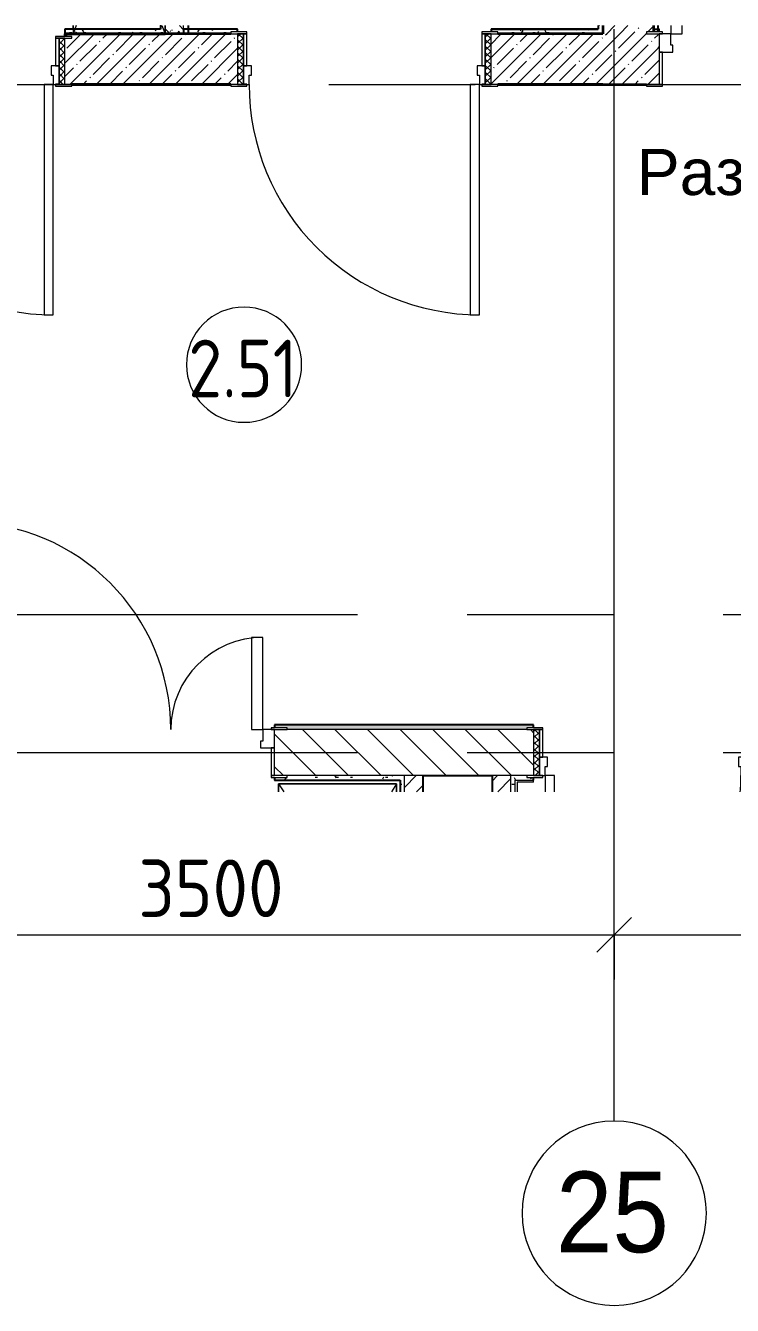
# Model space of a CAD drawing. Header units: millimetres. Extents: x 81971 to 140149, y -1987 to 13800.
# Drawn here: x 90305 to 93373, y 8101 to 13655 of the extents above; entities that cross this region are included whole.
import ezdxf

# ---------------------------------------------------------------- set-up
doc = ezdxf.new("R2010")
doc.units = ezdxf.units.MM
doc.linetypes.add('Осевая', pattern=[3175, 635, -476.25, 1587.5, -476.25])
for name, color, linetype, lineweight in [('A-ANNO-DIMS', 7, 'Continuous', 9), ('A-ANNO-DIMS-100', 7, 'Continuous', 9), ('A-AREA-IDEN', 7, 'Continuous', 9), ('A-DOOR', 7, 'Continuous', 9), ('A-DOOR-1', 7, 'Continuous', 13), ('A-DOOR-FRAM', 7, 'Continuous', 13), ('A-DOOR-FRAM-1', 7, 'Continuous', 9), ('A-WALL', 7, 'Continuous', 9), ('G-ANNO-SYMB', 7, 'Continuous', 9), ('I-WALL', 7, 'Continuous', 9), ('Оси', 7, 'Continuous', 9), ('Оси-1', 7, 'Continuous', 20), ('Оси-2', 7, 'Осевая', 9)]:
    doc.layers.add(name, color=color, linetype=linetype, lineweight=lineweight)
for name, color, linetype, lineweight, true_color in [('A-WALL-1', 7, 'Continuous', 25, 0x3c3c3c), ('A-WALL-2', 7, 'Continuous', 35, 0x3c3c3c), ('A-WALL-FNSH-2', 7, 'Continuous', 13, 0x3c3c3c), ('I-FURN-1', 7, 'Continuous', 9, 0xf0f0f0)]:
    doc.layers.add(name, color=color, linetype=linetype, lineweight=lineweight, true_color=true_color)
doc.styles.add('Arial', font='arial.ttf', dxfattribs={"width": 0.9, "height": 350})
doc.styles.add('Arial_1', font='arial.ttf', dxfattribs={"height": 200})
doc.styles.add('GOST Common', font='GOST_Common.ttf', dxfattribs={"width": 0.9, "height": 250})
doc.styles.add('ISOCPEUR', font='isocpeur.ttf', dxfattribs={"width": 0.9, "height": 250})
doc.dimstyles.new('ISO-2_5_0_9К_БОЛЬШОЙ', dxfattribs={"dimscale": 304.8, "dimtxt": 248.995294, "dimasz": 0.492126, "dimexe": 0.393701, "dimexo": 0.984252, "dimgap": 0, "dimtad": 1, "dimdec": 0, "dimrnd": 10, "dimzin": 0, "dimdsep": 46, "dimtxsty": 'ISOCPEUR', "dimblk1": 'OBLIQUE', "dimblk2": 'OBLIQUE', "dimsah": 1, "dimcen": 0.09, "dimdle": 0.393701, "dimazin": 0, "dimtfac": 1, "dimtdec": 4, "dimtix": 1, "dimtmove": 0, "dimatfit": 3, "dimfxl": 1, "dimtvp": 1, "dimtolj": 1, "dimtzin": 0, "dimarcsym": 2})
pattern_1 = [(45, (0, 0), (-35.35534, 35.35534), [])]
pattern_2 = [(45, (0, 0), (-57.024626, 57.024626), []), (45, (57.025, 0), (-57.024626, 57.024626), [100.806, -20.161, 3.353, -16.808])]
pattern_3 = [(0, (0, 0), (121.92, 30.48), [10.058, -81.382, 10.058, -81.382, -487.68]), (0, (0, 0), (121.92, 30.48), [-182.88, 10.058, -172.822, 10.058, -81.382, -213.36]), (0, (0, 0), (121.92, 30.48), [-457.2, 10.058, -50.902, 10.058, -142.342]), (120, (45.72, 15.24), (-87.356454, 90.345817), [10.058, -81.382, 10.058, -81.382, -487.68]), (120, (45.72, 15.24), (-87.356454, 90.345817), [-182.88, 10.058, -172.822, 10.058, -81.382, -213.36]), (120, (45.72, 15.24), (-87.356454, 90.345817), [-457.2, 10.058, -50.902, 10.058, -142.342]), (240, (60.96, 76.2), (-34.563546, -120.825817), [10.058, -81.382, 10.058, -81.382, -487.68]), (240, (60.96, 76.2), (-34.563546, -120.825817), [-182.88, 10.058, -172.822, 10.058, -81.382, -213.36]), (240, (60.96, 76.2), (-34.563546, -120.825817), [-457.2, 10.058, -50.902, 10.058, -142.342])]

# ---------------------------------------------------------------- blocks, each defined once
blk = doc.blocks.new('110_Дверь_СКБ_2Ст - Д-1_л_Лестничная клетка EIS60 2-32142534-План разверток пом_ 2_51_ Этаж 2')
at = {"layer": 'A-DOOR'}
for centre, radius, start, end in [((-637.5, 110), 400, 360, 5.0373), ((662.5, 110), 900, 177.768, 180)]:
    blk.add_arc(centre, radius, start, end, dxfattribs=at)
at = {"layer": 'A-DOOR-1'}
for p, q in [((-637.5, 144.9), (-637.5, 110)), ((-587.5, 110), (-587.5, 144.9)), ((612.5, 144.9), (612.5, 110)), ((662.5, 110), (662.5, 144.9)), ((-637.5, 110), (-587.5, 110)), ((612.5, 110), (662.5, 110))]:
    blk.add_line(p, q, dxfattribs=at)
at = {"layer": 'A-DOOR-FRAM'}
for p, q in [((-672.5, 118), (-742.5, 118)), ((-742.5, 118), (-742.5, 110)), ((-672.5, 110), (-672.5, 118)), ((767.5, 118), (697.5, 118)), ((697.5, 118), (697.5, 110)), ((767.5, 110), (767.5, 118)), ((-742.5, 110), (-672.5, 110)), ((-637.5, 110), (-687.5, 110)), ((-687.5, 110), (-687.5, 30)), ((-637.5, 60), (-637.5, 110)), ((-627.5, 60), (-637.5, 60)), ((-627.5, 30), (-627.5, 60)), ((662.5, 60), (652.5, 60)), ((652.5, 60), (652.5, 30)), ((662.5, 110), (662.5, 60)), ((712.5, 110), (662.5, 110)), ((697.5, 110), (767.5, 110)), ((712.5, 30), (712.5, 110)), ((-687.5, 30), (-627.5, 30)), ((-672.5, 30), (-687.5, 30)), ((-687.5, 30), (-687.5, -110)), ((-672.5, -110), (-672.5, 30)), ((652.5, 30), (712.5, 30)), ((712.5, 30), (697.5, 30)), ((697.5, 30), (697.5, -110)), ((712.5, -110), (712.5, 30)), ((-672.5, -110), (-742.5, -110)), ((-742.5, -110), (-742.5, -118)), ((-687.5, -110), (-672.5, -110)), ((-672.5, -118), (-672.5, -110)), ((697.5, -110), (712.5, -110)), ((767.5, -110), (697.5, -110)), ((697.5, -110), (697.5, -118)), ((767.5, -118), (767.5, -110)), ((-742.5, -118), (-672.5, -118)), ((697.5, -118), (767.5, -118))]:
    blk.add_line(p, q, dxfattribs=at)
blk = doc.blocks.new('110_Дверь_СКБ_2Ст - Д-2а_п_ Из коридора на лестницу-32215207-План разверток пом_ 2_51_ Этаж 2')
at = {"layer": 'A-DOOR'}
for centre, radius, start, end in [((-637.5, 100), 900, 0, 90), ((662.5, 100), 400, 90, 180)]:
    blk.add_arc(centre, radius, start, end, dxfattribs=at)
at = {"layer": 'A-DOOR-1'}
for p, q in [((-637.5, 1000), (-637.5, 100)), ((-587.5, 1000), (-637.5, 1000)), ((-587.5, 100), (-587.5, 1000)), ((662.5, 500), (612.5, 500)), ((612.5, 500), (612.5, 100)), ((662.5, 100), (662.5, 500)), ((-637.5, 100), (-587.5, 100)), ((612.5, 100), (662.5, 100))]:
    blk.add_line(p, q, dxfattribs=at)
at = {"layer": 'A-DOOR-FRAM'}
for p, q in [((-672.5, 108), (-742.5, 108)), ((-742.5, 108), (-742.5, 100)), ((-742.5, 100), (-672.5, 100)), ((-637.5, 100), (-687.5, 100)), ((-687.5, 100), (-687.5, 20)), ((-672.5, 100), (-672.5, 108)), ((-637.5, 50), (-637.5, 100)), ((662.5, 100), (662.5, 50)), ((712.5, 100), (662.5, 100)), ((767.5, 108), (697.5, 108)), ((697.5, 108), (697.5, 100)), ((697.5, 100), (767.5, 100)), ((712.5, 20), (712.5, 100)), ((767.5, 100), (767.5, 108)), ((-687.5, 20), (-627.5, 20)), ((-672.5, 20), (-687.5, 20)), ((-687.5, 20), (-687.5, -100)), ((-672.5, -100), (-672.5, 20)), ((-627.5, 50), (-637.5, 50)), ((-627.5, 20), (-627.5, 50)), ((662.5, 50), (652.5, 50)), ((652.5, 50), (652.5, 20)), ((652.5, 20), (712.5, 20)), ((712.5, 20), (697.5, 20)), ((697.5, 20), (697.5, -100)), ((712.5, -100), (712.5, 20)), ((-672.5, -100), (-742.5, -100)), ((-742.5, -100), (-742.5, -108)), ((-742.5, -108), (-672.5, -108)), ((-687.5, -100), (-672.5, -100)), ((-672.5, -108), (-672.5, -100)), ((697.5, -100), (712.5, -100)), ((767.5, -100), (697.5, -100)), ((697.5, -100), (697.5, -108)), ((697.5, -108), (767.5, -108)), ((767.5, -108), (767.5, -100))]:
    blk.add_line(p, q, dxfattribs=at)
blk = doc.blocks.new('110_Дверь_СКБ_1Ст_Внутренняя1 - Д-8 950x2100h_охрана-V1-План разверток пом_ 2_51_ Этаж 2')
at = {"layer": 'A-DOOR'}
h = blk.add_hatch(dxfattribs=at)
h.set_pattern_fill('FP_4', color=256, style=0, pattern_type=2)
h.set_pattern_definition([(135, (1826.41, 164.685), (-14.14214, -14.14214), []), (225, (1826.41, 164.685), (14.14214, -14.14214), [])])
h.paths.add_polyline_path([(487.5, 100), (462.5, 100), (462.5, -100), (487.5, -100)])
at = {"layer": 'A-DOOR-FRAM-1'}
h = blk.add_hatch(dxfattribs=at)
h.set_pattern_fill('FP_5', color=256, style=0, pattern_type=2)
h.set_pattern_definition([(45, (-296.384, 164.685), (-14.1421, 14.1421), []), (135, (-296.384, 164.685), (-14.1421, -14.1421), [])])
h.paths.add_polyline_path([(-437.5, 100), (-462.5, 100), (-462.5, -100), (-437.5, -100)])
at = {"layer": 'A-DOOR'}
blk.add_arc((437.5, 100), 850, 175.2694, 180, dxfattribs=at)
at = {"layer": 'A-DOOR-1'}
for p, q in [((397.5, 169.9), (397.5, 100)), ((437.5, 100), (437.5, 169.9)), ((397.5, 100), (437.5, 100))]:
    blk.add_line(p, q, dxfattribs=at)
at = {"layer": 'A-DOOR-FRAM'}
for p, q in [((-422.5, 108), (-492.5, 108)), ((-492.5, 108), (-492.5, 100)), ((-492.5, 100), (-422.5, 100)), ((-437.5, 100), (-462.5, 100)), ((-462.5, 100), (-462.5, -100)), ((-412.5, 100), (-437.5, 100)), ((-437.5, 100), (-437.5, 20)), ((-437.5, -100), (-437.5, 100)), ((-422.5, 100), (-437.5, 100)), ((-437.5, 100), (-437.5, 99)), ((-437.5, 99), (-422.5, 99)), ((-422.5, 100), (-422.5, 108)), ((-422.5, 99), (-422.5, 100)), ((-412.5, 60), (-412.5, 100)), ((-402.5, 60), (-412.5, 60)), ((-402.5, 20), (-402.5, 60)), ((437.5, 60), (427.5, 60)), ((427.5, 60), (427.5, 20)), ((437.5, 100), (437.5, 60)), ((462.5, 100), (437.5, 100)), ((517.5, 108), (447.5, 108)), ((447.5, 108), (447.5, 100)), ((462.5, 100), (447.5, 100)), ((447.5, 100), (447.5, 99)), ((447.5, 100), (517.5, 100)), ((447.5, 99), (462.5, 99)), ((462.5, 20), (462.5, 100)), ((487.5, 100), (462.5, 100)), ((462.5, 100), (462.5, -100)), ((462.5, 99), (462.5, 100)), ((487.5, -100), (487.5, 100)), ((517.5, 100), (517.5, 108)), ((-437.5, 20), (-402.5, 20)), ((-422.5, 20), (-437.5, 20)), ((-437.5, 20), (-437.5, -100)), ((-422.5, -100), (-422.5, 20)), ((427.5, 20), (462.5, 20)), ((462.5, 20), (447.5, 20)), ((447.5, 20), (447.5, -100)), ((462.5, -100), (462.5, 20)), ((-422.5, -100), (-492.5, -100)), ((-492.5, -100), (-492.5, -108)), ((-492.5, -108), (-422.5, -108)), ((-462.5, -100), (-437.5, -100)), ((-437.5, -100), (-422.5, -100)), ((-422.5, -108), (-422.5, -100)), ((447.5, -100), (462.5, -100)), ((517.5, -100), (447.5, -100)), ((447.5, -100), (447.5, -108)), ((447.5, -108), (517.5, -108)), ((462.5, -100), (487.5, -100)), ((517.5, -108), (517.5, -100))]:
    blk.add_line(p, q, dxfattribs=at)
blk = doc.blocks.new('110_Дверь_СКБ_1Ст_Внутренняя1 - Д-3 _п_ 1100x2100h_много всего-32102842-План разверток пом_ 2_51_ Этаж 2')
at = {"layer": 'A-DOOR'}
h = blk.add_hatch(dxfattribs=at)
h.set_pattern_fill('FP_8', color=256, style=0, pattern_type=2)
h.set_pattern_definition([(135, (1751.41, 174.685), (-14.14214, -14.14214), []), (225, (1751.41, 174.685), (14.14214, -14.14214), [])])
h.paths.add_polyline_path([(562.5, 110), (537.5, 110), (537.5, -110), (562.5, -110)])
at = {"layer": 'A-DOOR-FRAM-1'}
h = blk.add_hatch(dxfattribs=at)
h.set_pattern_fill('FP_9', color=256, style=0, pattern_type=2)
h.set_pattern_definition([(45, (-371.384, 174.685), (-14.1421, 14.1421), []), (135, (-371.384, 174.685), (-14.1421, -14.1421), [])])
h.paths.add_polyline_path([(-512.5, 110), (-537.5, 110), (-537.5, -110), (-512.5, -110)])
at = {"layer": 'A-DOOR'}
blk.add_arc((-487.5, 110), 1000, 360, 90, dxfattribs=at)
at = {"layer": 'A-DOOR-1'}
for p, q in [((-487.5, 1110), (-487.5, 110)), ((-447.5, 1110), (-487.5, 1110)), ((-447.5, 110), (-447.5, 1110)), ((-487.5, 110), (-447.5, 110))]:
    blk.add_line(p, q, dxfattribs=at)
at = {"layer": 'A-DOOR-FRAM'}
for p, q in [((-497.5, 118), (-567.5, 118)), ((-567.5, 118), (-567.5, 110)), ((-497.5, 110), (-497.5, 118)), ((592.5, 118), (522.5, 118)), ((522.5, 118), (522.5, 110)), ((592.5, 110), (592.5, 118)), ((-567.5, 110), (-497.5, 110)), ((-512.5, 110), (-537.5, 110)), ((-537.5, 110), (-537.5, -110)), ((-487.5, 110), (-512.5, 110)), ((-512.5, 110), (-512.5, 30)), ((-512.5, -110), (-512.5, 110)), ((-497.5, 110), (-512.5, 110)), ((-512.5, 110), (-512.5, 109)), ((-512.5, 109), (-497.5, 109)), ((-497.5, 109), (-497.5, 110)), ((-487.5, 70), (-487.5, 110)), ((-477.5, 70), (-487.5, 70)), ((-477.5, 30), (-477.5, 70)), ((512.5, 70), (502.5, 70)), ((502.5, 70), (502.5, 30)), ((512.5, 110), (512.5, 70)), ((537.5, 110), (512.5, 110)), ((537.5, 110), (522.5, 110)), ((522.5, 110), (522.5, 109)), ((522.5, 110), (592.5, 110)), ((522.5, 109), (537.5, 109)), ((537.5, 30), (537.5, 110)), ((562.5, 110), (537.5, 110)), ((537.5, 110), (537.5, -110)), ((537.5, 109), (537.5, 110)), ((562.5, -110), (562.5, 110)), ((-512.5, 30), (-477.5, 30)), ((-497.5, 30), (-512.5, 30)), ((-512.5, 30), (-512.5, -110)), ((-497.5, -110), (-497.5, 30)), ((502.5, 30), (537.5, 30)), ((537.5, 30), (522.5, 30)), ((522.5, 30), (522.5, -110)), ((537.5, -110), (537.5, 30)), ((-497.5, -110), (-567.5, -110)), ((-567.5, -110), (-567.5, -118)), ((-537.5, -110), (-512.5, -110)), ((-512.5, -110), (-497.5, -110)), ((-497.5, -118), (-497.5, -110)), ((522.5, -110), (537.5, -110)), ((592.5, -110), (522.5, -110)), ((522.5, -110), (522.5, -118)), ((537.5, -110), (562.5, -110)), ((592.5, -118), (592.5, -110)), ((-567.5, -118), (-497.5, -118)), ((522.5, -118), (592.5, -118))]:
    blk.add_line(p, q, dxfattribs=at)
blk = doc.blocks.new('110_Дверь_СКБ_1Ст_Внутренняя1 - Д-3 _п_ 1100x2100h_много всего-32102838-План разверток пом_ 2_51_ Этаж 2')
at = {"layer": 'A-DOOR'}
h = blk.add_hatch(dxfattribs=at)
h.set_pattern_fill('FP_10', color=256, style=0, pattern_type=2)
h.set_pattern_definition([(135, (1751.41, 164.685), (-14.14214, -14.14214), []), (225, (1751.41, 164.685), (14.14214, -14.14214), [])])
h.paths.add_polyline_path([(562.5, 100), (537.5, 100), (537.5, -100), (562.5, -100)])
at = {"layer": 'A-DOOR-FRAM-1'}
h = blk.add_hatch(dxfattribs=at)
h.set_pattern_fill('FP_11', color=256, style=0, pattern_type=2)
h.set_pattern_definition([(45, (-371.384, 164.685), (-14.1421, 14.1421), []), (135, (-371.384, 164.685), (-14.1421, -14.1421), [])])
h.paths.add_polyline_path([(-512.5, 100), (-537.5, 100), (-537.5, -100), (-512.5, -100)])
at = {"layer": 'A-DOOR'}
blk.add_arc((-487.5, 100), 1000, 360, 90, dxfattribs=at)
at = {"layer": 'A-DOOR-1'}
for p, q in [((-487.5, 1100), (-487.5, 100)), ((-447.5, 1100), (-487.5, 1100)), ((-447.5, 100), (-447.5, 1100)), ((-487.5, 100), (-447.5, 100))]:
    blk.add_line(p, q, dxfattribs=at)
at = {"layer": 'A-DOOR-FRAM'}
for p, q in [((-497.5, 108), (-567.5, 108)), ((-567.5, 108), (-567.5, 100)), ((-567.5, 100), (-497.5, 100)), ((-512.5, 100), (-537.5, 100)), ((-537.5, 100), (-537.5, -100)), ((-487.5, 100), (-512.5, 100)), ((-512.5, 100), (-512.5, 20)), ((-512.5, -100), (-512.5, 100)), ((-497.5, 100), (-512.5, 100)), ((-512.5, 100), (-512.5, 99)), ((-512.5, 99), (-497.5, 99)), ((-497.5, 100), (-497.5, 108)), ((-497.5, 99), (-497.5, 100)), ((-487.5, 60), (-487.5, 100)), ((-477.5, 60), (-487.5, 60)), ((-477.5, 20), (-477.5, 60)), ((512.5, 60), (502.5, 60)), ((502.5, 60), (502.5, 20)), ((512.5, 100), (512.5, 60)), ((537.5, 100), (512.5, 100)), ((592.5, 108), (522.5, 108)), ((522.5, 108), (522.5, 100)), ((537.5, 100), (522.5, 100)), ((522.5, 100), (522.5, 99)), ((522.5, 100), (592.5, 100)), ((522.5, 99), (537.5, 99)), ((537.5, 20), (537.5, 100)), ((562.5, 100), (537.5, 100)), ((537.5, 100), (537.5, -100)), ((537.5, 99), (537.5, 100)), ((562.5, -100), (562.5, 100)), ((592.5, 100), (592.5, 108)), ((-512.5, 20), (-477.5, 20)), ((-497.5, 20), (-512.5, 20)), ((-512.5, 20), (-512.5, -100)), ((-497.5, -100), (-497.5, 20)), ((502.5, 20), (537.5, 20)), ((537.5, 20), (522.5, 20)), ((522.5, 20), (522.5, -100)), ((537.5, -100), (537.5, 20)), ((-497.5, -100), (-567.5, -100)), ((-567.5, -100), (-567.5, -108)), ((-567.5, -108), (-497.5, -108)), ((-537.5, -100), (-512.5, -100)), ((-512.5, -100), (-497.5, -100)), ((-497.5, -108), (-497.5, -100)), ((522.5, -100), (537.5, -100)), ((592.5, -100), (522.5, -100)), ((522.5, -100), (522.5, -108)), ((522.5, -108), (592.5, -108)), ((537.5, -100), (562.5, -100)), ((592.5, -108), (592.5, -100))]:
    blk.add_line(p, q, dxfattribs=at)
blk = doc.blocks.new('Шкаф параметрический - 1_162-25590071-План разверток пом_ 2_51_ Этаж 2')
at = {"layer": 'I-FURN-1'}
for p, q in [((0, 0), (34.6, -22.1)), ((34.6, 0), (0, 0)), ((0, 0), (0, -512)), ((0, -512), (0, 0)), ((0, 0), (34.6, 0)), ((0, -512), (34.6, -489.9)), ((0, -512), (34.6, -512)), ((34.6, -512), (0, -512))]:
    blk.add_line(p, q, dxfattribs=at)
blk = doc.blocks.new('Шкаф параметрический - 1_185-26330622-План разверток пом_ 2_51_ Этаж 2')
at = {"layer": 'I-FURN-1'}
for p, q in [((965.1, -14), (1000, 0)), ((1000, 0), (965.1, 0)), ((1000, -400), (1000, 0)), ((965.1, -386), (1000, -400)), ((965.1, -400), (1000, -400)), ((980, -400), (965.1, -400))]:
    blk.add_line(p, q, dxfattribs=at)
blk = doc.blocks.new('Ось сетки - D8-29747960-План разверток пом_ 2_51_ Этаж 2')
at = {"layer": 'Оси-1'}
for start, end in [(360, 180), (180, 360)]:
    blk.add_arc((0, 0), 4, start, end, dxfattribs=at)
blk = doc.blocks.new('Марка_Помещения - Номер-25198446-План разверток пом_ 2_51_ Этаж 2')
at = {"layer": 'A-AREA-IDEN'}
for start, end in [(360, 180), (180, 360)]:
    blk.add_arc((0, 0), 2.5, start, end, dxfattribs=at)
blk = doc.blocks.new('DIMBLOCK4-План разверток пом_ 2_51_ Этаж 2')
at = {"layer": 'A-ANNO-DIMS-100'}
for p, q in [((89360, 9515.4), (89360, 9829.4)), ((92860, 9515.4), (92860, 9829.4)), ((89360, 9709.4), (92860, 9709.4)), ((89360, 9709.4), (89360, 9515.4)), ((92860, 9709.4), (92860, 9515.4))]:
    blk.add_line(p, q, dxfattribs=at)
at = {"layer": 'A-ANNO-DIMS-100', "lineweight": 20}
for p, q in [((89360, 9709.4), (89435, 9784.4)), ((92860, 9709.4), (92935, 9784.4)), ((89360, 9709.4), (89285, 9634.4)), ((92860, 9709.4), (92785, 9634.4))]:
    blk.add_line(p, q, dxfattribs=at)
at = {"layer": 'A-ANNO-DIMS-100', "color": 0, "insert": (90794, 10036), "char_height": 250, "width": 758.478, "attachment_point": 1, "line_spacing_factor": 1.149209, "style": 'ISOCPEUR'}
blk.add_mtext('3500', dxfattribs=at)
blk = doc.blocks.new('_Oblique')
at = {"color": 0, "linetype": 'ByBlock', "lineweight": -2}
blk.add_line((-0.5, -0.5), (0.5, 0.5), dxfattribs=at)
blk = doc.blocks.new('DIMBLOCK5-План разверток пом_ 2_51_ Этаж 2')
at = {"layer": 'A-ANNO-DIMS-100'}
for p, q in [((92860, 9515.4), (92860, 9829.4)), ((94660, 9515.4), (94660, 9829.4)), ((92860, 9709.4), (94660, 9709.4)), ((92860, 9709.4), (92860, 9515.4)), ((94660, 9709.4), (94660, 9515.4))]:
    blk.add_line(p, q, dxfattribs=at)
at = {"layer": 'A-ANNO-DIMS-100', "lineweight": 20}
for p, q in [((92860, 9709.4), (92935, 9784.4)), ((94660, 9709.4), (94735, 9784.4)), ((92860, 9709.4), (92785, 9634.4)), ((94660, 9709.4), (94585, 9634.4))]:
    blk.add_line(p, q, dxfattribs=at)
at = {"layer": 'A-ANNO-DIMS-100', "color": 0, "insert": (93465.5, 10036), "char_height": 250, "width": 706.764, "attachment_point": 1, "line_spacing_factor": 1.149209, "style": 'ISOCPEUR'}
blk.add_mtext('1800', dxfattribs=at)

msp = doc.modelspace()

# ---------------------------------------------------------------- hatches: boundary and pattern name
at = {"layer": 'I-WALL'}
h = msp.add_hatch(dxfattribs=at)
h.set_pattern_fill('FP_17', color=256, style=0, pattern_type=2)
h.set_pattern_definition(pattern_3)
h.paths.add_polyline_path([(90510.7, 13620), (90910.7, 13620), (90910.7, 13640), (90475, 13640), (90475, 13620)])
h = msp.add_hatch(dxfattribs=at)
h.set_pattern_fill('FP_3', color=256, style=0, pattern_type=2)
h.set_pattern_definition(pattern_2)
h.paths.add_polyline_path([(93050, 13400), (93050, 13620), (92325, 13620), (92325, 13400), (93030, 13400)])
h.paths.add_polyline_path([(91195, 13400), (91225, 13400), (91225, 13620), (90475, 13620), (90475, 13608), (90505, 13608), (90505, 13600), (90475, 13600), (90475, 13400), (90910.7, 13400)])
h = msp.add_hatch(dxfattribs=at)
h.set_pattern_fill('FP_17', color=256, style=0, pattern_type=2)
h.set_pattern_definition(pattern_3)
h.paths.add_polyline_path([(90910.7, 13640), (90910.7, 13654.9), (90890.7, 13654.9), (90890.7, 13640)])
h = msp.add_hatch(dxfattribs=at)
h.set_pattern_fill('FP_7', color=256, style=0, pattern_type=2)
h.set_pattern_definition([(135, (0, 0), (-75.43415, -75.43415), [106.68, -17.78, 3.556, -17.78]), (135, (0, 75.39), (-75.43415, -75.43415), []), (50, (0, 0), (127.52922, -11.15758), [13.335, -146.685]), (355, (0, 0), (-24.66966, 133.74002), [10.668, -117.348]), (100.451, (10.63, -0.93), (102.85973, 122.58178), [11.333, -124.663]), (46.184, (0, 35.56), (189.75516, -29.43036), [20.002, -220.027]), (96.636, (15.81, 33.1), (166.1822, 173.1996), [17, -186.995]), (351.184, (0, 35.56), (166.18393, 173.19757), [16.002, -176.022]), (21, (17.78, 26.67), (106.13027, -71.58603), [13.335, -146.685]), (326, (17.78, 26.67), (43.26188, 128.93175), [10.668, -117.348]), (71.451, (26.62, 20.7), (149.39198, 57.34505), [11.333, -124.663]), (37.5, (0, 0), (2.162228, 59.188357), [3.353, -112.573, 3.353, -115.773, -117.792]), (37.5, (0, 0), (2.162228, 59.188357), [-235.052, 3.353, -114.44]), (7.5, (0, 0), (46.773857, 70.126152), [3.353, -64.567, 3.353, -109.906, -44.894]), (7.5, (0, 0), (46.773857, 70.126152), [-181.178, 3.353, -41.542]), (327.5, (-39.65, 0), (94.913671, -4.010093), [3.353, -41.097, 3.353, -135.331, -184.023]), (327.5, (-39.65, 0), (94.913671, -4.010093), [-183.134, 3.353, -180.67]), (317.5, (-57.43, 0), (103.69057, 17.79882), [3.353, -54.432, 3.353, -88.748, -130.683]), (317.5, (-57.43, 0), (103.69057, 17.79882), [-149.885, 3.353, -127.33])])
h.paths.add_polyline_path([(90990.7, 13620), (90990.7, 13654.9), (90910.7, 13654.9), (90910.7, 13620)])
h = msp.add_hatch(dxfattribs=at)
h.set_pattern_fill('FP_17', color=256, style=0, pattern_type=2)
h.set_pattern_definition(pattern_3)
h.paths.add_polyline_path([(91010.7, 13620), (91010.6, 13654.9), (90990.7, 13654.9), (90990.7, 13620)])
h = msp.add_hatch(dxfattribs=at)
h.set_pattern_fill('FP_17', color=256, style=0, pattern_type=2)
h.set_pattern_definition(pattern_3)
h.paths.add_polyline_path([(92790, 13620), (92810, 13620), (92810, 13640), (92325, 13640), (92325, 13628), (92355, 13628), (92355, 13620), (92480.2, 13620)])
h.paths.add_polyline_path([(91195, 13620), (91195, 13628), (91225, 13628), (91225, 13640), (90990.7, 13640), (90990.7, 13620)])
h = msp.add_hatch(dxfattribs=at)
h.set_pattern_fill('FP_17', color=256, style=0, pattern_type=2)
h.set_pattern_definition(pattern_3)
h.paths.add_polyline_path([(92810, 13640), (92810, 13654.9), (92790, 13654.9), (92790, 13640)])
h = msp.add_hatch(dxfattribs=at)
h.set_pattern_fill('FP_3', color=256, style=0, pattern_type=2)
h.set_pattern_definition(pattern_2)
h.paths.add_polyline_path([(92810, 13620), (93000, 13620), (93000, 13628), (93030, 13628), (93029, 13654.9), (92810, 13654.9), (92810, 13640)])
h = msp.add_hatch(dxfattribs=at)
h.set_pattern_fill('FP_17', color=256, style=0, pattern_type=2)
h.set_pattern_definition(pattern_3)
h.paths.add_polyline_path([(93030, 13628), (93050, 13628), (93050, 13654.9), (93030, 13654.9), (93030, 13640)])
h = msp.add_hatch(dxfattribs=at)
h.set_pattern_fill('FP_17', color=256, style=0, pattern_type=2)
h.set_pattern_definition(pattern_3)
h.paths.add_polyline_path([(94560, 13620), (94559, 13640), (94455, 13640), (94455, 13628), (94510, 13628), (94510, 13620)])
h.paths.add_polyline_path([(93055, 13628), (93055, 13640), (93030, 13640), (93030, 13628), (93053.4, 13628)])
h = msp.add_hatch(dxfattribs=at)
h.set_pattern_fill('FP_3', color=256, style=0, pattern_type=2)
h.set_pattern_definition(pattern_2)
h.paths.add_polyline_path([(94455, 13400), (94800, 13400), (94800, 13620), (94455, 13620), (94455, 13540)])
h.paths.add_polyline_path([(93055, 13400), (93055, 13620), (93050, 13620), (93050, 13400)])
h = msp.add_hatch(dxfattribs=at)
h.set_pattern_fill('FP_17', color=256, style=0, pattern_type=2)
h.set_pattern_definition(pattern_3)
h.paths.add_polyline_path([(96968.1, 10600), (97399, 10600), (97398, 10620), (93460, 10620), (93460, 10608), (93490, 10608), (93490, 10600), (95173, 10600)])
h.paths.add_polyline_path([(92480, 10600), (92480, 10608), (92510, 10608), (92510, 10620), (91385, 10620), (91385, 10608), (91440, 10608), (91440, 10600), (91582.7, 10600)])
h.paths.add_polyline_path([(89787.5, 10600), (89930, 10600), (89930, 10608), (89985, 10608), (89985, 10620), (89223.5, 10620), (89223.5, 10600), (89610, 10600)])
h = msp.add_hatch(dxfattribs=at)
h.set_pattern_fill('FP_6', color=256, style=0, pattern_type=2)
h.set_pattern_definition([(135, (0, 0), (-70.71068, -70.71068), [])])
h.paths.add_polyline_path([(91582.7, 10400), (92510, 10400), (92510, 10600), (91385, 10600), (91385, 10400), (91440, 10400)])
h.paths.add_polyline_path([(94210, 10400), (94210, 10600), (93460, 10600), (93460, 10400), (93490, 10400)])
h.paths.add_polyline_path([(89787.5, 10400), (89985, 10400), (89985, 10600), (89610, 10600), (89610, 10400)])
h = msp.add_hatch(dxfattribs=at)
h.set_pattern_fill('FP_17', color=256, style=0, pattern_type=2)
h.set_pattern_definition(pattern_3)
h.paths.add_polyline_path([(91930, 10380), (91950, 10380), (91950, 10400), (91440, 10400), (91440, 10392), (91385, 10392), (91385, 10380), (91582.7, 10380)])
h.paths.add_polyline_path([(89610, 10380), (89985, 10380), (89985, 10392), (89930, 10392), (89930, 10400), (89610, 10400)])
h = msp.add_hatch(dxfattribs=at)
h.set_pattern_fill('FP_2', color=256, style=0, pattern_type=2)
h.set_pattern_definition(pattern_1)
h.paths.add_polyline_path([(92030, 10330.1), (92030, 10400), (91950, 10400), (91950.8, 10330.1)])
h = msp.add_hatch(dxfattribs=at)
h.set_pattern_fill('FP_2', color=256, style=0, pattern_type=2)
h.set_pattern_definition(pattern_1)
h.paths.add_polyline_path([(92408.9, 10330.1), (92410, 10330.1), (92410, 10400), (92330, 10400), (92330, 10330.1)])
h = msp.add_hatch(dxfattribs=at)
h.set_pattern_fill('FP_17', color=256, style=0, pattern_type=2)
h.set_pattern_definition(pattern_3)
h.paths.add_polyline_path([(94210, 10380), (94210, 10400), (93490, 10399.2), (93490, 10392), (93460, 10392), (93460, 10380), (94190, 10380)])
h.paths.add_polyline_path([(92439, 10380), (92510, 10380), (92510, 10392), (92480, 10392.5), (92480, 10400), (92410, 10400), (92410, 10380), (92430, 10380)])
h = msp.add_hatch(dxfattribs=at)
h.set_pattern_fill('FP_17', color=256, style=0, pattern_type=2)
h.set_pattern_definition(pattern_3)
h.paths.add_polyline_path([(91950, 10330.1), (91950, 10380), (91930, 10379), (91930.2, 10330.1)])
h = msp.add_hatch(dxfattribs=at)
h.set_pattern_fill('FP_17', color=256, style=0, pattern_type=2)
h.set_pattern_definition(pattern_3)
h.paths.add_polyline_path([(92430, 10330.1), (92430, 10380), (92410, 10380), (92410, 10330.1)])

# ---------------------------------------------------------------- linework, layer by layer
at = {"layer": 'A-WALL'}
for p, q in [((90910.7, 13654.9), (90910.7, 13620)), ((90990.7, 13640), (90990.7, 13654.9)), ((92480, 10600), (91440, 10600)), ((92030, 10400), (91440, 10400)), ((91950, 10330.1), (91950, 10400)), ((92480, 10400), (92330, 10400)), ((92410, 10400), (92410, 10330.1))]:
    msp.add_line(p, q, dxfattribs=at)
at = {"layer": 'A-WALL-1'}
for p, q in [((90890.7, 13640), (90475, 13640)), ((90475, 13640), (90475, 13620)), ((90890.7, 13654.9), (90890.7, 13640)), ((90990.7, 13640), (90990.7, 13620)), ((91225, 13640), (90990.7, 13640)), ((91010.7, 13654.9), (91010.7, 13620)), ((91225, 13628), (91225, 13640)), ((92325, 13640), (92325, 13628)), ((92325, 13640), (92790, 13640)), ((92790, 13654.9), (92790, 13640)), ((93030, 13640), (93055, 13640)), ((93050, 13628), (93050, 13654.9)), ((93055, 13628), (93055, 13640)), ((92510, 10620), (91385, 10620)), ((91385, 10620), (91385, 10608)), ((92510, 10608), (92510, 10620)), ((91385, 10392), (91385, 10380)), ((92030, 10330.1), (92030, 10400)), ((92030, 10400), (92330, 10400)), ((92330, 10400), (92330, 10330.1)), ((92510, 10380), (92510, 10392)), ((91385, 10380), (91930, 10380)), ((91930, 10380), (91930, 10330.1))]:
    msp.add_line(p, q, dxfattribs=at)
at = {"layer": 'A-WALL-2'}
for p, q in [((90475, 13620), (90475, 13608)), ((91195, 13620), (90475, 13620)), ((90475, 13620), (90910.7, 13620)), ((92810, 13620), (92355, 13620)), ((92810, 13654.9), (92810, 13620)), ((93030, 13654.9), (93030, 13628)), ((90505, 13400), (91195, 13400)), ((91195, 13400), (90505, 13400)), ((92355, 13400), (93000, 13400)), ((92810, 13400), (92355, 13400))]:
    msp.add_line(p, q, dxfattribs=at)
at = {"layer": 'A-WALL-FNSH-2'}
for p, q in [((90889.7, 13641), (90475, 13641)), ((90475, 13641), (90475, 13640)), ((90889.7, 13654.9), (90889.7, 13641)), ((91225, 13641), (91010.7, 13641)), ((91011.7, 13640), (91011.7, 13654.9)), ((91225, 13640), (91225, 13641)), ((92790, 13641), (92325, 13641)), ((92325, 13641), (92325, 13640)), ((92789, 13654.9), (92789, 13640)), ((93051, 13641), (93051, 13654.9)), ((93055, 13641), (93051, 13641)), ((93055, 13640), (93055, 13641)), ((90505, 13399), (91195, 13399)), ((92355, 13399), (93000, 13399)), ((93000, 13400), (92810, 13400)), ((92510, 10621), (91385, 10621)), ((91385, 10621), (91385, 10620)), ((92510, 10620), (92510, 10621)), ((91385, 10380), (91385, 10379)), ((91385, 10379), (91929, 10379)), ((91929, 10379), (91929, 10330.1)), ((91930, 10330.1), (91930, 10330.1))]:
    msp.add_line(p, q, dxfattribs=at)
at = {"layer": 'I-WALL'}
for p, q in [((93051, 13641), (93051, 13640)), ((92430, 10380), (92510, 10380)), ((92430, 10330.1), (92430, 10380)), ((92510, 10371), (92439, 10371)), ((92439, 10371), (92439, 10330.1)), ((92510, 10371), (92510, 10380))]:
    msp.add_line(p, q, dxfattribs=at)
at = {"layer": 'Оси'}
for p, q in [((92860, 11295.8), (92860, 13640)), ((92860, 8900.8), (92860, 11245))]:
    msp.add_line(p, q, dxfattribs=at)
at = {"layer": 'Оси-2'}
for p, q in [((85271.2, 13400), (95662.6, 13400)), ((92860, 11245), (92860, 11295.8)), ((85871.2, 11100), (96262.6, 11100)), ((85871.2, 10500), (96262.6, 10500))]:
    msp.add_line(p, q, dxfattribs=at)

# ---------------------------------------------------------------- block references
at = {"layer": 'A-AREA-IDEN', "xscale": 99.99999999999993, "yscale": 99.99999999999993, "zscale": 99.99999999999993}
msp.add_blockref('Марка_Помещения - Номер-25198446-План разверток пом_ 2_51_ Этаж 2', (91253, 12183.4), dxfattribs=at)
at = {"layer": 'A-DOOR', "rotation": 180}
for name, p in [('110_Дверь_СКБ_1Ст_Внутренняя1 - Д-3 _п_ 1100x2100h_много всего-32102842-План разверток пом_ 2_51_ Этаж 2', (91787.5, 13510)), ('110_Дверь_СКБ_1Ст_Внутренняя1 - Д-3 _п_ 1100x2100h_много всего-32102838-План разверток пом_ 2_51_ Этаж 2', (89937.5, 13500)), ('110_Дверь_СКБ_1Ст_Внутренняя1 - Д-8 950x2100h_охрана-V1-План разверток пом_ 2_51_ Этаж 2', (92997.5, 10500))]:
    msp.add_blockref(name, p, dxfattribs=at)
at = {"layer": 'A-DOOR'}
for name, p in [('110_Дверь_СКБ_2Ст - Д-1_л_Лестничная клетка EIS60 2-32142534-План разверток пом_ 2_51_ Этаж 2', (93742.5, 13510)), ('110_Дверь_СКБ_2Ст - Д-2а_п_ Из коридора на лестницу-32215207-План разверток пом_ 2_51_ Этаж 2', (90672.5, 10500))]:
    msp.add_blockref(name, p, dxfattribs=at)
at = {"layer": 'I-FURN-1'}
for name, p, rotation in [('Шкаф параметрический - 1_185-26330622-План разверток пом_ 2_51_ Этаж 2', (90910.7, 14620), 269.9999999999999), ('Шкаф параметрический - 1_162-25590071-План разверток пом_ 2_51_ Этаж 2', (91914.9, 10364.6), 270.0000000000006)]:
    msp.add_blockref(name, p, dxfattribs=dict(at, rotation=rotation))
at = {"layer": 'Оси-1', "xscale": 99.99999999999993, "yscale": 99.99999999999993, "zscale": 99.99999999999993}
msp.add_blockref('Ось сетки - D8-29747960-План разверток пом_ 2_51_ Этаж 2', (92860, 8500.8), dxfattribs=at)

# ---------------------------------------------------------------- texts
at = {"layer": 'A-AREA-IDEN', "insert": (91011.2, 12291.9), "char_height": 250, "width": 606.076, "attachment_point": 1, "style": 'GOST Common'}
msp.add_mtext('2.51', dxfattribs=at)
at = {"layer": 'G-ANNO-SYMB', "insert": (92957.7, 13119.8), "char_height": 200, "width": 1659.493, "attachment_point": 1, "style": 'Arial_1'}
msp.add_mtext('Развертки', dxfattribs=at)
at = {"layer": 'Оси', "insert": (92607.4, 8681.5), "char_height": 350, "width": 606.076, "attachment_point": 1, "style": 'Arial'}
msp.add_mtext('25', dxfattribs=at)

# ---------------------------------------------------------------- dimensions: what is measured, and where the dimension line sits
at = {"layer": 'A-ANNO-DIMS'}
for base, p1, p2, override, picture, middle in [((92860, 9709.4), (89360, 9815.4), (92860, 9815.4), {"dimpost": '<>', "dimfxl": 3500}, 'DIMBLOCK4-План разверток пом_ 2_51_ Этаж 2', (91110, 9834.4)), ((94660, 9709.4), (92860, 9815.4), (94660, 9815.4), {"dimpost": '<>', "dimfxl": 1800}, 'DIMBLOCK5-План разверток пом_ 2_51_ Этаж 2', (93760, 9834.4))]:
    dim = msp.add_linear_dim(base=base, p1=p1, p2=p2, dimstyle='ISO-2_5_0_9К_БОЛЬШОЙ', override=override, dxfattribs=at)
    dim.commit()
    dim.dimension.update_dxf_attribs({"geometry": picture, "text_midpoint": middle})

doc.saveas('drawing.dxf')
